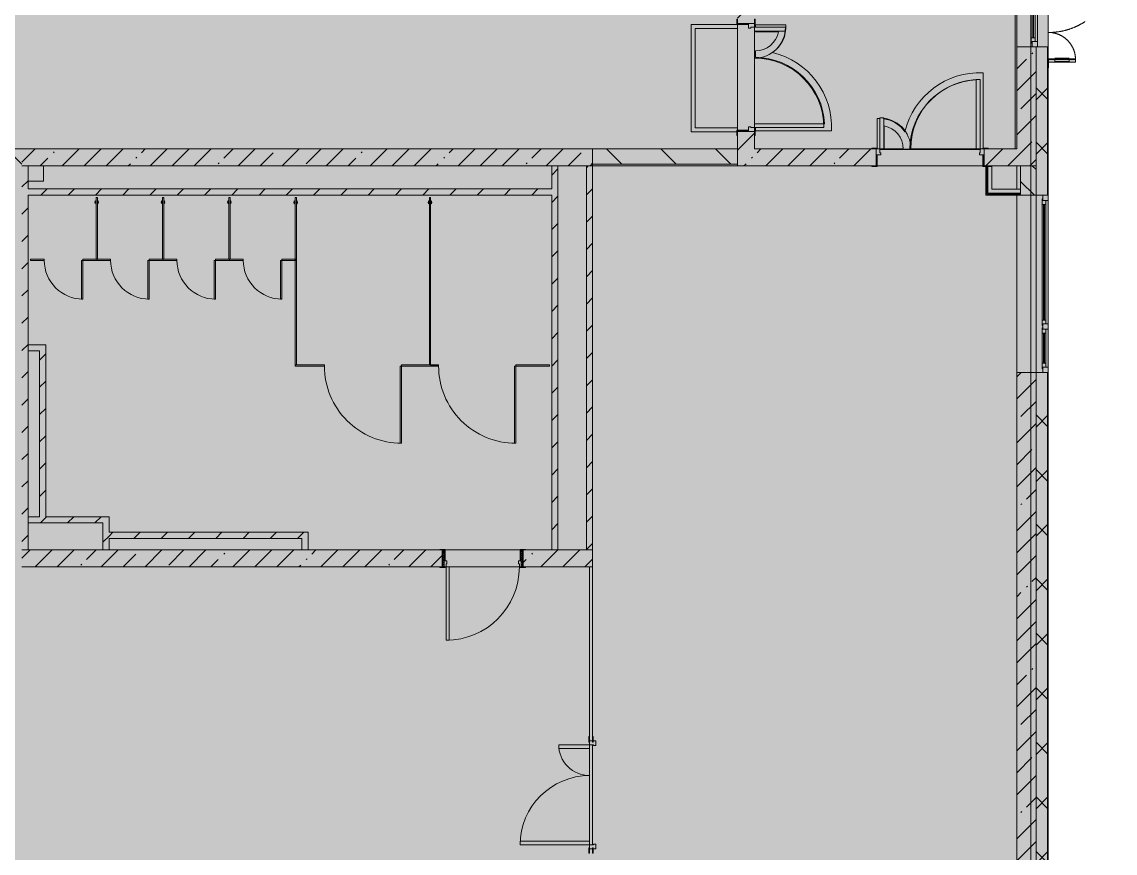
# Model space of a CAD drawing. Header units: millimetres. Extents: x 81731 to 272849, y -8553 to 29000.
# Drawn here: x 257769 to 271944, y 1470 to 12246 of the extents above; entities that cross this region are included whole.
import ezdxf

# ---------------------------------------------------------------- set-up
doc = ezdxf.new("R2010")
doc.units = ezdxf.units.MM
doc.linetypes.add('200_ШТРИХ__ш1_п0_6_', pattern=[800, 500, -300])
doc.linetypes.add('Осевая', pattern=[3175, 635, -476.25, 1587.5, -476.25])
doc.layers.add('A-DETL-GENF-1', color=7, linetype='Continuous', lineweight=9, true_color=0xc0c0c0, transparency=0.4)
for name, color, linetype, lineweight in [('A-DETL-MBND-1', 7, '200_ШТРИХ__ш1_п0_6_', 9), ('A-WALL-6', 7, 'Continuous', 5), ('I-WALL-24', 7, 'Continuous', 5), ('Оси', 7, 'Continuous', 9), ('Оси-2', 7, 'Осевая', 9)]:
    doc.layers.add(name, color=color, linetype=linetype, lineweight=lineweight)
for name, color, linetype, lineweight, true_color in [('A-DOOR-3', 7, 'Continuous', 5, 0xb7b7b7), ('A-DOOR-4', 7, 'Continuous', 5, 0xe2e2e2), ('A-DOOR-5', 7, 'Continuous', 5, 0xaaaaaa), ('A-DOOR-7', 7, 'Continuous', 5, 0x737373), ('A-DOOR-FRAM-2', 7, 'Continuous', 5, 0xe2e2e2), ('A-DOOR-FRAM-3', 7, 'Continuous', 5, 0xb7b7b7), ('A-DOOR-FRAM-4', 7, 'Continuous', 5, 0xaaaaaa), ('A-FLOR-2', 7, 'Continuous', 5, 0xb7b7b7), ('A-GENM-2', 7, 'Continuous', 5, 0x737373), ('A-GENM-3', 7, 'Continuous', 5, 0xe2ddcd), ('A-GLAZ-2', 7, 'Continuous', 5, 0x737373), ('A-WALL-7', 7, 'Continuous', 5, 0x737373), ('A-WALL-8', 7, 'Continuous', 9, 0x737373), ('I-WALL-23', 7, 'Continuous', 9, 0xe7e7e7), ('I-WALL-25', 7, 'Continuous', 5, 0x737373)]:
    doc.layers.add(name, color=color, linetype=linetype, lineweight=lineweight, true_color=true_color)
pattern_1 = [(45, (145838.57, 0), (-176.7767, 176.7767), [])]
pattern_2 = [(45, (145838.57, 0), (-285.1231, 285.1231), []), (45, (146123.7, 0), (-285.1231, 285.1231), [504.031, -100.806, 16.764, -84.042])]
pattern_3 = [(45, (145838.6, 0), (-530.33, 530.33), []), (135, (145838.6, 0), (-530.33, -530.33), [])]

# ---------------------------------------------------------------- blocks, each defined once
blk = doc.blocks.new('110_Дверь_СКБ_2Ст - Д-5_п_ Из игровой в коридор-32679362-2_4_3_птичка')
at = {"layer": 'A-DOOR-4'}
for points in [[(612.5, 110), (662.5, 110), (662.5, 1010), (612.5, 1010), (612.5, 152.6)], [(-587.5, 110), (-587.5, 510), (-637.5, 510), (-637.5, 110)], [(712.5, -110), (712.5, 30), (697.5, 30), (697.5, -110)]]:
    blk.add_hatch(color=256, dxfattribs=at).paths.add_polyline_path(points)
h = blk.add_hatch(color=256, dxfattribs=at)
h.paths.add_polyline_path([(652.5, 30), (712.5, 30), (712.5, 110), (662.5, 110), (662.5, 60), (652.5, 60)])
h.paths.add_polyline_path([(-687.5, 30), (-627.5, 30), (-627.5, 60), (-637.5, 60), (-637.5, 110), (-687.5, 110)])
at = {"layer": 'A-DOOR-FRAM-2'}
for points in [[(-672.5, 110), (-672.5, 118), (-742.5, 118), (-742.5, 110)], [(-672.5, -110), (-672.5, 30), (-687.5, 30), (-687.5, -110)], [(767.5, 110), (767.5, 118), (697.5, 118), (697.5, 110)], [(-672.5, -118), (-672.5, -110), (-742.5, -110), (-742.5, -118)], [(767.5, -118), (767.5, -110), (697.5, -110), (697.5, -118)]]:
    blk.add_hatch(color=256, dxfattribs=at).paths.add_polyline_path(points)
at = {"layer": 'A-DOOR-3'}
for p, q in [((662.5, 1010), (612.5, 1010)), ((612.5, 1010), (612.5, 110)), ((662.5, 110), (662.5, 1010)), ((-637.5, 510), (-637.5, 110)), ((-587.5, 510), (-637.5, 510)), ((-587.5, 110), (-587.5, 510)), ((-637.5, 110), (-587.5, 110)), ((612.5, 110), (662.5, 110))]:
    blk.add_line(p, q, dxfattribs=at)
for centre, radius, start, end in [((662.5, 110), 900, 90, 180), ((-637.5, 110), 400, 360, 90)]:
    blk.add_arc(centre, radius, start, end, dxfattribs=at)
at = {"layer": 'A-DOOR-FRAM-3'}
for p, q in [((-672.5, 118), (-742.5, 118)), ((-742.5, 118), (-742.5, 110)), ((-742.5, 110), (-672.5, 110)), ((-637.5, 110), (-687.5, 110)), ((-687.5, 110), (-687.5, 30)), ((-687.5, 30), (-627.5, 30)), ((-672.5, 30), (-687.5, 30)), ((-687.5, 30), (-687.5, -110)), ((-672.5, 110), (-672.5, 118)), ((-672.5, -110), (-672.5, 30)), ((-637.5, 60), (-637.5, 110)), ((-627.5, 60), (-637.5, 60)), ((-627.5, 30), (-627.5, 60)), ((662.5, 60), (652.5, 60)), ((652.5, 60), (652.5, 30)), ((652.5, 30), (712.5, 30)), ((662.5, 110), (662.5, 60)), ((712.5, 110), (662.5, 110)), ((767.5, 118), (697.5, 118)), ((697.5, 118), (697.5, 110)), ((697.5, 110), (767.5, 110)), ((712.5, 30), (697.5, 30)), ((697.5, 30), (697.5, -110)), ((712.5, 30), (712.5, 110)), ((712.5, -110), (712.5, 30)), ((767.5, 110), (767.5, 118)), ((-672.5, -110), (-742.5, -110)), ((-742.5, -110), (-742.5, -118)), ((-742.5, -118), (-672.5, -118)), ((-687.5, -110), (-672.5, -110)), ((-672.5, -118), (-672.5, -110)), ((697.5, -110), (712.5, -110)), ((767.5, -110), (697.5, -110)), ((697.5, -110), (697.5, -118)), ((697.5, -118), (767.5, -118)), ((767.5, -118), (767.5, -110))]:
    blk.add_line(p, q, dxfattribs=at)
blk = doc.blocks.new('110_Дверь_СКБ_2Ст - Д-1_л_Лестничная клетка EIS60 2-32142534-2_4_3_птичка')
at = {"layer": 'A-DOOR-4'}
for points in [[(662, 110), (662, 1010), (612, 1010), (612, 110)], [(-588, 510), (-638, 510), (-638, 110), (-588, 110), (-588, 433)], [(712, 30), (697, 30), (697, -110), (712, -110), (712, -31)]]:
    blk.add_hatch(color=256, dxfattribs=at).paths.add_polyline_path(points)
h = blk.add_hatch(color=256, dxfattribs=at)
h.paths.add_polyline_path([(712, 110), (662, 110), (662, 60), (652, 60), (652, 30), (712, 30)])
h.paths.add_polyline_path([(-628, 30), (-628, 60), (-638, 60), (-638, 110), (-688, 110), (-688, 30)])
at = {"layer": 'A-DOOR-FRAM-2'}
for points in [[(-673, 110), (-673, 118), (-743, 118), (-743, 110)], [(-673, 30), (-688, 30), (-688, -110), (-673, -110), (-673, -31)], [(767, 110), (767, 118), (697, 118), (697, 110)], [(-673, -110), (-743, -110), (-743, -118), (-673, -118)], [(767, -118), (767, -110), (697, -110), (697, -118)]]:
    blk.add_hatch(color=256, dxfattribs=at).paths.add_polyline_path(points)
at = {"layer": 'A-DOOR-3'}
for p, q in [((662, 1010), (612, 1010)), ((612, 1010), (612, 110)), ((662, 110), (662, 1010)), ((-638, 510), (-638, 110)), ((-588, 510), (-638, 510)), ((-588, 110), (-588, 510)), ((-638, 110), (-588, 110)), ((612, 110), (662, 110))]:
    blk.add_line(p, q, dxfattribs=at)
for centre, radius, start, end in [((662, 110), 900, 90, 180), ((-638, 110), 400, 360, 90)]:
    blk.add_arc(centre, radius, start, end, dxfattribs=at)
at = {"layer": 'A-DOOR-FRAM-3'}
for p, q in [((-673, 118), (-743, 118)), ((-743, 118), (-743, 110)), ((-743, 110), (-673, 110)), ((-638, 110), (-688, 110)), ((-688, 110), (-688, 30)), ((-688, 30), (-628, 30)), ((-673, 30), (-688, 30)), ((-688, 30), (-688, -110)), ((-673, 110), (-673, 118)), ((-673, -110), (-673, 30)), ((-638, 60), (-638, 110)), ((-628, 60), (-638, 60)), ((-628, 30), (-628, 60)), ((662, 60), (652, 60)), ((652, 60), (652, 30)), ((652, 30), (712, 30)), ((662, 110), (662, 60)), ((712, 110), (662, 110)), ((767, 118), (697, 118)), ((697, 118), (697, 110)), ((697, 110), (767, 110)), ((712, 30), (697, 30)), ((697, 30), (697, -110)), ((712, 30), (712, 110)), ((712, -110), (712, 30)), ((767, 110), (767, 118)), ((-673, -110), (-743, -110)), ((-743, -110), (-743, -118)), ((-743, -118), (-673, -118)), ((-688, -110), (-673, -110)), ((-673, -118), (-673, -110)), ((697, -110), (712, -110)), ((767, -110), (697, -110)), ((697, -110), (697, -118)), ((697, -118), (767, -118)), ((767, -118), (767, -110))]:
    blk.add_line(p, q, dxfattribs=at)
blk = doc.blocks.new('110_Дверь_СКБ_1Ст_Внутренняя1 - Д-7а_л__950x2100h_Туалет-V140-2_4_3_птичка')
at = {"layer": 'A-DOOR-4'}
h = blk.add_hatch(color=256, dxfattribs=at)
h.paths.add_polyline_path([(487.5, 110), (487.5, 70), (477.5, 70), (477.5, 30), (512.5, 30), (512.5, 110)])
h.paths.add_polyline_path([(-462.5, 110), (-487.5, 110), (-487.5, 30), (-452.5, 30), (-452.5, 70), (-462.5, 70)])
at = {"layer": 'A-DOOR-5'}
h = blk.add_hatch(dxfattribs=at)
h.set_pattern_fill('FP_11', color=256, style=0, pattern_type=2)
h.set_pattern_definition([(135, (1776.41, 174.685), (-14.14214, -14.14214), []), (225, (1776.41, 174.685), (14.14214, -14.14214), [])])
h.paths.add_polyline_path([(537.5, 110), (512.5, 110), (512.5, -110), (537.5, -110)])
at = {"layer": 'A-DOOR-FRAM-2'}
for points in [[(447.5, 1060), (447.5, 110), (487.5, 110), (487.5, 1060)], [(-542.5, 118), (-542.5, 110), (-472.5, 110), (-472.5, 118)], [(-472.5, 30), (-487.5, 30), (-487.5, -110), (-472.5, -110)], [(567.5, 118), (497.5, 118), (497.5, 110), (567.5, 110)], [(512.5, 30), (497.5, 30), (497.5, -110), (512.5, -110)], [(-542.5, -110), (-542.5, -118), (-472.5, -118), (-472.5, -110)], [(567.5, -110), (497.5, -110), (497.5, -118), (567.5, -118)]]:
    blk.add_hatch(color=256, dxfattribs=at).paths.add_polyline_path(points)
at = {"layer": 'A-DOOR-FRAM-4'}
h = blk.add_hatch(dxfattribs=at)
h.set_pattern_fill('FP_12', color=256, style=0, pattern_type=2)
h.set_pattern_definition([(45, (-346.384, 174.685), (-14.1421, 14.1421), []), (135, (-346.384, 174.685), (-14.1421, -14.1421), [])])
h.paths.add_polyline_path([(-487.5, 110), (-512.5, 110), (-512.5, -110), (-487.5, -110)])
at = {"layer": 'A-DOOR-3'}
for p, q in [((487.5, 1060), (447.5, 1060)), ((447.5, 1060), (447.5, 110)), ((487.5, 110), (487.5, 1060)), ((447.5, 110), (487.5, 110))]:
    blk.add_line(p, q, dxfattribs=at)
blk.add_arc((487.5, 110), 950, 90, 180, dxfattribs=at)
at = {"layer": 'A-DOOR-FRAM-3'}
for p, q in [((-472.5, 118), (-542.5, 118)), ((-542.5, 118), (-542.5, 110)), ((-542.5, 110), (-472.5, 110)), ((-487.5, 110), (-512.5, 110)), ((-512.5, 110), (-512.5, -110)), ((-462.5, 110), (-487.5, 110)), ((-487.5, 110), (-487.5, 30)), ((-487.5, -110), (-487.5, 110)), ((-472.5, 110), (-487.5, 110)), ((-487.5, 110), (-487.5, 109)), ((-487.5, 109), (-472.5, 109)), ((-487.5, 30), (-452.5, 30)), ((-472.5, 30), (-487.5, 30)), ((-487.5, 30), (-487.5, -110)), ((-472.5, 110), (-472.5, 118)), ((-472.5, 109), (-472.5, 110)), ((-472.5, -110), (-472.5, 30)), ((-462.5, 70), (-462.5, 110)), ((-452.5, 70), (-462.5, 70)), ((-452.5, 30), (-452.5, 70)), ((487.5, 70), (477.5, 70)), ((477.5, 70), (477.5, 30)), ((477.5, 30), (512.5, 30)), ((487.5, 110), (487.5, 70)), ((512.5, 110), (487.5, 110)), ((567.5, 118), (497.5, 118)), ((497.5, 118), (497.5, 110)), ((512.5, 110), (497.5, 110)), ((497.5, 110), (497.5, 109)), ((497.5, 110), (567.5, 110)), ((497.5, 109), (512.5, 109)), ((512.5, 30), (497.5, 30)), ((497.5, 30), (497.5, -110)), ((512.5, 30), (512.5, 110)), ((537.5, 110), (512.5, 110)), ((512.5, 110), (512.5, -110)), ((512.5, 109), (512.5, 110)), ((512.5, -110), (512.5, 30)), ((537.5, -110), (537.5, 110)), ((567.5, 110), (567.5, 118)), ((-472.5, -110), (-542.5, -110)), ((-542.5, -110), (-542.5, -118)), ((-542.5, -118), (-472.5, -118)), ((-512.5, -110), (-487.5, -110)), ((-487.5, -110), (-472.5, -110)), ((-472.5, -118), (-472.5, -110)), ((497.5, -110), (512.5, -110)), ((567.5, -110), (497.5, -110)), ((497.5, -110), (497.5, -118)), ((497.5, -118), (567.5, -118)), ((512.5, -110), (537.5, -110)), ((567.5, -118), (567.5, -110))]:
    blk.add_line(p, q, dxfattribs=at)
blk = doc.blocks.new('120_Окно_СКБ_1Ст - 120_Окно_СКБ_1Ст 1200х2500_h_ с форточкой2-24160662-2_4_3_птичка')
at = {"layer": 'A-GLAZ-2'}
for p, q in [((-600, -127), (-600, -57)), ((-600, -57), (-530, -57)), ((600, -57), (-600, -57)), ((-530, -127), (-600, -127)), ((-600, -127), (-550, -127)), ((-530, -127), (-550, -127)), ((-550, -127), (-550, -137)), ((-550, -137), (550, -137)), ((550, -137), (-550, -137)), ((-530, -57), (-530, -127)), ((530, -87), (-530, -87)), ((-530, -87), (-530, -127)), ((-480, -137), (-480, -87)), ((-480, -107), (480, -107)), ((480, -117), (-480, -117)), ((480, -137), (480, -87)), ((530, -127), (530, -57)), ((530, -57), (600, -57)), ((530, -127), (530, -87)), ((600, -127), (530, -127)), ((550, -127), (530, -127)), ((550, -127), (600, -127)), ((550, -137), (550, -127)), ((600, -57), (600, -127))]:
    blk.add_line(p, q, dxfattribs=at)
blk = doc.blocks.new('120_Окно_СКБ_2Ст_Фрамуга сверху - 120_Окно_СКБ_2Ст_2300х2500_h_ ДОО-22877051-2_4_3_птичка')
at = {"layer": 'A-GLAZ-2'}
for p, q in [((-1150, 13), (-1150, 83)), ((-1150, 83), (-1080, 83)), ((1150, 83), (-1150, 83)), ((-1080, 13), (-1150, 13)), ((-1150, 13), (-1100, 13)), ((-1080, 13), (-1100, 13)), ((-1100, 13), (-1100, 3)), ((-1100, 3), (540, 3)), ((540, 3), (-1100, 3)), ((-1080, 83), (-1080, 13)), ((-1080, 83), (1080, 83)), ((520, 53), (-1080, 53)), ((-1080, 53), (-1080, 13)), ((-1030, 3), (-1030, 53)), ((-1030, 33), (470, 33)), ((470, 23), (-1030, 23)), ((470, 3), (470, 53)), ((520, 13), (520, 83)), ((520, 83), (590, 83)), ((520, 13), (520, 53)), ((590, 13), (520, 13)), ((540, 13), (520, 13)), ((540, 13), (570, 13)), ((540, 13), (570, 13)), ((540, 3), (540, 13)), ((590, 13), (570, 13)), ((570, 13), (570, 3)), ((570, 3), (1100, 3)), ((1100, 3), (570, 3)), ((590, 83), (590, 13)), ((1080, 53), (590, 53)), ((590, 53), (590, 13)), ((640, 3), (640, 53)), ((640, 33), (1030, 33)), ((1030, 23), (640, 23)), ((1030, 3), (1030, 53)), ((1080, 13), (1080, 83)), ((1080, 83), (1150, 83)), ((1080, 13), (1080, 53)), ((1150, 13), (1080, 13)), ((1100, 13), (1080, 13)), ((1100, 13), (1150, 13)), ((1100, 3), (1100, 13)), ((1150, 83), (1150, 13))]:
    blk.add_line(p, q, dxfattribs=at)
blk = doc.blocks.new('Дверь_Витражная_СКБ_2Ст - ВН-6-31912847-2_4_3_птичка')
at = {"layer": 'A-DETL-MBND-1'}
for points in [[(-643, -370), (-598, -370), (-598, -20), (-643, -20)], [(562, -884), (607, -884), (607, -20), (562, -20)]]:
    blk.add_hatch(color=256, dxfattribs=at).paths.add_polyline_path(points)
for p, q in [((-607, -20), (-715, -20)), ((-715, -20), (-607, -20)), ((-598, -20), (-643, -20)), ((-643, -370), (-643, -20)), ((-598, -20), (-643, -20)), ((-643, -20), (-643, -370)), ((-643, -100), (-598, -100)), ((-633, -290), (-633, -100)), ((-607, -370), (-607, -20)), ((-598, -370), (-598, -20)), ((-598, -370), (-598, -20)), ((-589, -290), (-589, -100)), ((553, -804), (553, -100)), ((562, -20), (607, -20)), ((562, -884), (562, -20)), ((562, -20), (562, -884)), ((607, -20), (562, -20)), ((607, -100), (562, -100)), ((597, -804), (597, -100)), ((607, -884), (607, -20)), ((607, -884), (607, -20)), ((607, -20), (715, -20)), ((607, -20), (715, -20)), ((607, -884), (607, -20)), ((-643, -290), (-598, -290)), ((-643, -370), (-598, -370)), ((-643, -370), (-598, -370)), ((607, -804), (562, -804)), ((607, -884), (562, -884)), ((562, -884), (607, -884))]:
    blk.add_line(p, q, dxfattribs=at)
for centre, radius, start, end in [((-607, -20), 350, 270, 0), ((607, -20), 864, 180, 270)]:
    blk.add_arc(centre, radius, start, end, dxfattribs=at)
blk = doc.blocks.new('131_Сантехническая перегородка_Дверь 5 - СД-1-V223-2_4_3_птичка')
at = {"layer": 'A-GENM-3'}
for points in [[(70, 8), (70, -8), (250, -8), (250, 8)], [(750, 8), (750, -8), (930, -8), (930, 8)]]:
    blk.add_hatch(color=256, dxfattribs=at).paths.add_polyline_path(points)
at = {"layer": 'A-DOOR-7'}
for p, q in [((266, 508), (250, 508)), ((250, 8), (250, 508)), ((266, 8), (266, 508)), ((266, 8), (250, 8))]:
    blk.add_line(p, q, dxfattribs=at)
blk.add_arc((250, 8), 500, 360, 90, dxfattribs=at)
at = {"layer": 'A-GENM-2'}
for p, q in [((250, 8), (70, 8)), ((70, 8), (70, -8)), ((250, -8), (250, 8)), ((930, 8), (750, 8)), ((750, 8), (750, -8)), ((930, -8), (930, 8)), ((70, -8), (250, -8)), ((750, -8), (930, -8))]:
    blk.add_line(p, q, dxfattribs=at)
blk = doc.blocks.new('131_Сантехническая перегородка 6 - СП-1-V221-2_4_3_птичка')
at = {"layer": 'A-GENM-3'}
blk.add_hatch(color=256, dxfattribs=at).paths.add_polyline_path([(800, 8), (0, 8), (0, -8), (800, -8)])
at = {"layer": 'A-GENM-2'}
for p, q in [((800, 8), (0, 8)), ((0, 8), (0, -8)), ((800, -8), (800, 8)), ((0, -8), (800, -8))]:
    blk.add_line(p, q, dxfattribs=at)
at = {"layer": 'A-GENM-2', "flags": 128}
for points in [[(71, 8), (71, 9), (71, 9), (70, 9), (70, 10), (70, 10), (69, 11), (69, 11), (68, 12), (68, 12), (67, 12), (67, 13), (66, 13), (66, 13), (65, 14), (65, 14), (64, 14), (64, 14), (63, 14), (62, 15), (62, 15), (61, 15), (61, 15), (60, 15), (59, 15), (59, 15), (58, 15), (58, 15), (57, 15), (56, 15), (56, 15), (55, 15), (55, 15), (54, 14), (54, 14), (53, 14), (52, 14), (52, 13), (51, 13), (51, 13), (50, 13), (50, 12), (49, 12), (49, 11), (48, 11), (48, 11), (48, 10), (47, 10), (47, 9), (46, 9), (46, 8), (46, 8)], [(46, -8), (46, -9), (47, -9), (47, -9), (47, -10), (48, -10), (48, -11), (49, -11), (49, -12), (50, -12), (50, -12), (51, -13), (51, -13), (52, -13), (52, -14), (53, -14), (53, -14), (54, -14), (54, -14), (55, -15), (56, -15), (56, -15), (57, -15), (57, -15), (58, -15), (59, -15), (59, -15), (60, -15), (60, -15), (61, -15), (62, -15), (62, -15), (63, -15), (63, -14), (64, -14), (64, -14), (65, -14), (66, -13), (66, -13), (67, -13), (67, -13), (68, -12), (68, -12), (69, -11), (69, -11), (69, -11), (70, -10), (70, -10), (71, -9), (71, -9), (71, -8), (71, -8)]]:
    blk.add_lwpolyline(points, dxfattribs=at)
at = {"layer": 'A-GENM-2'}
for radius, start, end in [(24.6, 19.9113, 160.0887), (17.6, 45, 135), (17.6, 45, 135), (15.1, 45, 135), (24.6, 199.9113, 340.0887), (17.6, 225, 315), (17.6, 225, 315), (15.1, 225, 315)]:
    blk.add_arc((59, 0), radius, start, end, dxfattribs=at)
blk = doc.blocks.new('131_Сантехническая перегородка 7 - СП-1-V220-2_4_3_птичка')
at = {"layer": 'A-GENM-3'}
blk.add_hatch(color=256, dxfattribs=at).paths.add_polyline_path([(2166, 8), (-4, 8), (-4, -8), (2166, -8)])
at = {"layer": 'A-GENM-2'}
for p, q in [((2166, 8), (-4, 8)), ((-4, 8), (-4, -8)), ((2166, -8), (2166, 8)), ((-4, -8), (2166, -8))]:
    blk.add_line(p, q, dxfattribs=at)
at = {"layer": 'A-GENM-2', "flags": 128}
for points in [[(71, 8), (71, 9), (71, 9), (70, 9), (70, 10), (70, 10), (69, 11), (69, 11), (68, 12), (68, 12), (67, 12), (67, 13), (66, 13), (66, 13), (65, 14), (65, 14), (64, 14), (64, 14), (63, 14), (62, 15), (62, 15), (61, 15), (61, 15), (60, 15), (59, 15), (59, 15), (58, 15), (58, 15), (57, 15), (56, 15), (56, 15), (55, 15), (55, 15), (54, 14), (54, 14), (53, 14), (52, 14), (52, 13), (51, 13), (51, 13), (50, 13), (50, 12), (49, 12), (49, 11), (48, 11), (48, 11), (48, 10), (47, 10), (47, 9), (46, 9), (46, 8), (46, 8)], [(46, -8), (46, -9), (47, -9), (47, -9), (47, -10), (48, -10), (48, -11), (49, -11), (49, -12), (50, -12), (50, -12), (51, -13), (51, -13), (52, -13), (52, -14), (53, -14), (53, -14), (54, -14), (54, -14), (55, -15), (56, -15), (56, -15), (57, -15), (57, -15), (58, -15), (59, -15), (59, -15), (60, -15), (60, -15), (61, -15), (62, -15), (62, -15), (63, -15), (63, -14), (64, -14), (64, -14), (65, -14), (66, -13), (66, -13), (67, -13), (67, -13), (68, -12), (68, -12), (69, -11), (69, -11), (69, -11), (70, -10), (70, -10), (71, -9), (71, -9), (71, -8), (71, -8)]]:
    blk.add_lwpolyline(points, dxfattribs=at)
at = {"layer": 'A-GENM-2'}
for radius, start, end in [(24.6, 19.9113, 160.0887), (17.6, 45, 135), (17.6, 45, 135), (15.1, 45, 135), (24.6, 199.9113, 340.0887), (17.6, 225, 315), (17.6, 225, 315), (15.1, 225, 315)]:
    blk.add_arc((59, 0), radius, start, end, dxfattribs=at)
blk = doc.blocks.new('131_Сантехническая перегородка_Дверь МГН - СД-1-V222-2_4_3_птичка')
at = {"layer": 'A-GENM-3'}
for points in [[(-370, 8), (-370, -8), (10, -8), (10, 8)], [(1010, 8), (1010, -8), (1390, -8), (1390, 8)]]:
    blk.add_hatch(color=256, dxfattribs=at).paths.add_polyline_path(points)
at = {"layer": 'A-DOOR-7'}
for p, q in [((10, 1008), (26, 1008)), ((10, 8), (10, 1008)), ((26, 8), (26, 1008)), ((10, 8), (26, 8))]:
    blk.add_line(p, q, dxfattribs=at)
blk.add_arc((10, 8), 1000, 360, 90, dxfattribs=at)
at = {"layer": 'A-GENM-2'}
for p, q in [((10, 8), (-370, 8)), ((-370, 8), (-370, -8)), ((10, -8), (10, 8)), ((1390, 8), (1010, 8)), ((1010, 8), (1010, -8)), ((1390, -8), (1390, 8)), ((-370, -8), (10, -8)), ((1010, -8), (1390, -8))]:
    blk.add_line(p, q, dxfattribs=at)
blk = doc.blocks.new('131_Сантехническая перегородка_Дверь МГН 2 - СД-1-V224-2_4_3_птичка')
at = {"layer": 'A-GENM-3'}
for points in [[(10, 8), (-430, 8), (-430, -8), (10, -8)], [(1010, 8), (1010, -8), (1110, -8), (1110, 8)]]:
    blk.add_hatch(color=256, dxfattribs=at).paths.add_polyline_path(points)
at = {"layer": 'A-DOOR-7'}
for p, q in [((10, 1008), (26, 1008)), ((10, 8), (10, 1008)), ((26, 8), (26, 1008)), ((10, 8), (26, 8))]:
    blk.add_line(p, q, dxfattribs=at)
blk.add_arc((10, 8), 1000, 360, 90, dxfattribs=at)
at = {"layer": 'A-GENM-2'}
for p, q in [((10, 8), (-430, 8)), ((-430, 8), (-430, -8)), ((10, -8), (10, 8)), ((1110, 8), (1010, 8)), ((1010, 8), (1010, -8)), ((1110, -8), (1110, 8)), ((-430, -8), (10, -8)), ((1010, -8), (1110, -8))]:
    blk.add_line(p, q, dxfattribs=at)
blk = doc.blocks.new('110_Дверь_СКБ_2Ст - Д-5_п__в составе перегородки _не входит в спец__-32680317-2_4_3_птичка')
at = {"layer": 'A-DOOR-4'}
h = blk.add_hatch(color=256, dxfattribs=at)
h.paths.add_polyline_path([(712, -20), (712, 60), (652, 60), (652, 30), (662, 30), (662, -20)])
h.paths.add_polyline_path([(-628, 60), (-688, 60), (-688, -20), (-638, -20), (-638, 30), (-628, 30)])
for points in [[(-588, -420), (-588, -20), (-638, -20), (-638, -420)], [(662, -20), (612, -20), (612, -920), (662, -920)]]:
    blk.add_hatch(color=256, dxfattribs=at).paths.add_polyline_path(points)
at = {"layer": 'A-DOOR-FRAM-2'}
for points in [[(-673, 28), (-743, 28), (-743, 20), (-673, 20)], [(767, 28), (697, 28), (697, 20), (767, 20)], [(-673, -20), (-743, -20), (-743, -28), (-673, -28)], [(767, -20), (697, -20), (697, -28), (767, -28)]]:
    blk.add_hatch(color=256, dxfattribs=at).paths.add_polyline_path(points)
at = {"layer": 'A-DOOR-3'}
for p, q in [((-638, -20), (-588, -20)), ((-638, -420), (-638, -20)), ((-588, -20), (-588, -420)), ((612, -20), (662, -20)), ((612, -920), (612, -20)), ((662, -20), (662, -920)), ((-588, -420), (-638, -420)), ((662, -920), (612, -920))]:
    blk.add_line(p, q, dxfattribs=at)
for centre, radius, start, end in [((-638, -20), 400, 270, 0), ((662, -20), 900, 180, 270)]:
    blk.add_arc(centre, radius, start, end, dxfattribs=at)
at = {"layer": 'A-DOOR-FRAM-3'}
for p, q in [((-743, 28), (-673, 28)), ((-743, 20), (-743, 28)), ((-673, 20), (-743, 20)), ((-688, 60), (-628, 60)), ((-688, -20), (-688, 60)), ((-688, 20), (-673, 20)), ((-688, 19), (-688, 20)), ((-673, 19), (-688, 19)), ((-673, 28), (-673, 20)), ((-673, 20), (-673, 19)), ((-638, 30), (-638, -20)), ((-628, 30), (-638, 30)), ((-628, 60), (-628, 30)), ((652, 60), (712, 60)), ((652, 30), (652, 60)), ((662, 30), (652, 30)), ((662, -20), (662, 30)), ((697, 20), (697, 28)), ((697, 28), (767, 28)), ((697, 19), (697, 20)), ((697, 20), (712, 20)), ((767, 20), (697, 20)), ((712, 19), (697, 19)), ((712, 60), (712, -20)), ((712, 20), (712, 19)), ((767, 28), (767, 20)), ((-743, -20), (-673, -20)), ((-743, -28), (-743, -20)), ((-673, -28), (-743, -28)), ((-638, -20), (-688, -20)), ((-673, -20), (-673, -28)), ((712, -20), (662, -20)), ((697, -28), (697, -20)), ((697, -20), (767, -20)), ((767, -28), (697, -28)), ((767, -20), (767, -28))]:
    blk.add_line(p, q, dxfattribs=at)

msp = doc.modelspace()

# ---------------------------------------------------------------- hatches: boundary and pattern name
at = {"layer": 'A-DETL-GENF-1'}
msp.add_hatch(color=256, dxfattribs=at).paths.add_polyline_path([(268055.5, -258), (271076.6, -258), (271076.6, 21558), (239146.6, 21558), (239146.6, 27348), (230698.6, 27348), (230698.6, 5750), (235040.6, 5750), (235040.6, -258), (267128, -258)])
at = {"layer": 'A-WALL-6'}
h = msp.add_hatch(dxfattribs=at)
h.set_pattern_fill('FP_66', color=256, style=0, pattern_type=2)
h.set_pattern_definition([(45, (145838.57, 0), (-353.5534, 353.5534), []), (135, (145838.57, 0), (-353.5534, -353.5534), [])])
h.paths.add_polyline_path([(271064.9, -250), (271068.6, -250), (271068.6, 7700), (270918.6, 7700), (270918.6, -250), (271028.6, -250)])
h.paths.add_polyline_path([(271068.6, 10000), (271068.6, 11920), (270918.6, 11920), (270918.6, 10000)])
h.paths.add_polyline_path([(271068.6, 13120), (271068.6, 21400), (270918.6, 21400), (270918.6, 13120)])
h = msp.add_hatch(dxfattribs=at)
h.set_pattern_fill('FP_76', color=256, style=0, pattern_type=2)
h.set_pattern_definition([(135, (145838.57, 0), (-176.7767, -176.7767), [])])
h.paths.add_polyline_path([(270838.1, 10000), (270918.6, 10000), (270918.6, 10380), (270718.6, 10380), (270718.6, 10000)])
at = {"layer": 'I-WALL-23'}
for points in [[(270343.6, 10025), (270343.6, 10370), (270293.6, 10370), (270293.6, 10025)], [(270343.6, 10025), (270718.6, 10025), (270718.6, 10075), (270343.6, 10075), (270343.6, 10064.1)]]:
    msp.add_hatch(color=256, dxfattribs=at).paths.add_polyline_path(points)
at = {"layer": 'I-WALL-24'}
h = msp.add_hatch(dxfattribs=at)
h.set_pattern_fill('FP_74', color=256, style=0, pattern_type=2)
h.set_pattern_definition(pattern_2)
h.paths.add_polyline_path([(270838.1, 10600), (270918.6, 10600), (270918.6, 11920), (270668.6, 11920), (270668.6, 10600)])
h.paths.add_polyline_path([(270918.6, 13120), (270918.6, 21400), (270668.6, 21400), (270668.6, 13120), (270838.1, 13120)])
h = msp.add_hatch(dxfattribs=at)
h.set_pattern_fill('FP_74', color=256, style=0, pattern_type=2)
h.set_pattern_definition(pattern_2)
h.paths.add_polyline_path([(267128, 10600), (267268.6, 10600), (267268.6, 10825), (267048.6, 10825), (267048.6, 10600)])
h.paths.add_polyline_path([(267128, 12225), (267268.6, 12225), (267268.6, 13400), (267048.6, 13400), (267048.6, 12225)])
h.paths.add_polyline_path([(267061.8, 13900), (267268.6, 13900), (267268.6, 18600), (267048.6, 18600), (267048.6, 13900)])
h = msp.add_hatch(dxfattribs=at)
h.set_pattern_fill('FP_77', color=256, style=0, pattern_type=2)
h.set_pattern_definition([(135, (145838.57, 0), (-353.5534, -353.5534), [])])
h.paths.add_polyline_path([(267048.6, 10400), (267048.6, 10600), (265168.6, 10600), (265168.6, 10400), (265273, 10400)])
h.paths.add_polyline_path([(255477.5, 10400), (256068.6, 10400), (256068.6, 10600), (254943.6, 10600), (254943.6, 10400), (255070.2, 10400)])
h.paths.add_polyline_path([(253543.6, 10400), (253543.6, 10600), (253188.6, 10600), (253188.6, 10400), (253488.6, 10400)])
h.paths.add_polyline_path([(257389, 10400), (257768.6, 10400), (257768.6, 10600), (257018.6, 10600), (257018.6, 10400), (257048.6, 10400)])
h = msp.add_hatch(dxfattribs=at)
h.set_pattern_fill('FP_74', color=256, style=0, pattern_type=2)
h.set_pattern_definition(pattern_2)
h.paths.add_polyline_path([(265088.6, 10380), (265168.6, 10380), (265168.6, 10600), (257768.6, 10600), (257768.6, 10380), (261562.9, 10380)])
h = msp.add_hatch(dxfattribs=at)
h.set_pattern_fill('FP_74', color=256, style=0, pattern_type=2)
h.set_pattern_definition(pattern_2)
h.paths.add_polyline_path([(267048.6, 10380), (268843.6, 10380), (268843.6, 10600), (267048.6, 10600), (267048.6, 10400)])
h.paths.add_polyline_path([(270918.6, 10380), (270918.6, 10600), (270243.6, 10600), (270243.6, 10380), (270838.1, 10380)])
h = msp.add_hatch(dxfattribs=at)
h.set_pattern_fill('FP_78', color=256, style=0, pattern_type=2)
h.set_pattern_definition(pattern_1)
h.paths.add_polyline_path([(257848.6, 5400), (257848.6, 10380), (257768.6, 10380), (257768.6, 5400)])
h = msp.add_hatch(dxfattribs=at)
h.set_pattern_fill('FP_78', color=256, style=0, pattern_type=2)
h.set_pattern_definition(pattern_1)
h.paths.add_polyline_path([(264638.6, 5400), (264718.6, 5400), (264718.6, 10380), (264638.6, 10380), (264638.6, 5436.5)])
h = msp.add_hatch(dxfattribs=at)
h.set_pattern_fill('FP_78', color=256, style=0, pattern_type=2)
h.set_pattern_definition(pattern_1)
h.paths.add_polyline_path([(265168.6, 5400), (265168.6, 10380), (265088.6, 10380), (265088.6, 5400)])
h = msp.add_hatch(dxfattribs=at)
h.set_pattern_fill('FP_160', color=256, style=0, pattern_type=2)
h.set_pattern_definition(pattern_3)
h.paths.add_polyline_path([(270281.1, 10000), (270281.1, 10370), (270268.6, 10370), (270268.6, 10000)])
h = msp.add_hatch(dxfattribs=at)
h.set_pattern_fill('FP_160', color=256, style=0, pattern_type=2)
h.set_pattern_definition(pattern_3)
h.paths.add_polyline_path([(270293.6, 10012.5), (270293.6, 10370), (270281.1, 10370), (270281.1, 10012.5)])
h = msp.add_hatch(dxfattribs=at)
h.set_pattern_fill('FP_78', color=256, style=0, pattern_type=2)
h.set_pattern_definition(pattern_1)
h.paths.add_polyline_path([(257848.6, 10000), (264638.6, 10000), (264638.6, 10080), (257848.6, 10080), (257848.6, 10064.1)])
h = msp.add_hatch(dxfattribs=at)
h.set_pattern_fill('FP_160', color=256, style=0, pattern_type=2)
h.set_pattern_definition(pattern_3)
h.paths.add_polyline_path([(270281.1, 10000), (270718.6, 10000), (270718.6, 10012.5), (270281.1, 10012.5)])
h = msp.add_hatch(dxfattribs=at)
h.set_pattern_fill('FP_160', color=256, style=0, pattern_type=2)
h.set_pattern_definition(pattern_3)
h.paths.add_polyline_path([(270718.6, 10012.5), (270718.6, 10025), (270293.6, 10025), (270293.6, 10012.5), (270343.6, 10012.5)])
h = msp.add_hatch(dxfattribs=at)
h.set_pattern_fill('FP_78', color=256, style=0, pattern_type=2)
h.set_pattern_definition(pattern_1)
h.paths.add_polyline_path([(258078.6, 5830), (258078.6, 7980), (257998.6, 7980), (257998.6, 5830)])
h = msp.add_hatch(dxfattribs=at)
h.set_pattern_fill('FP_74', color=256, style=0, pattern_type=2)
h.set_pattern_definition(pattern_2)
h.paths.add_polyline_path([(270918.6, -100), (270918.6, 7700), (270668.6, 7700), (270668.6, -100), (270845.3, -100)])
h = msp.add_hatch(dxfattribs=at)
h.set_pattern_fill('FP_78', color=256, style=0, pattern_type=2)
h.set_pattern_definition(pattern_1)
h.paths.add_polyline_path([(255588.6, 6620), (256118.6, 6620), (256118.6, 6700), (255588.6, 6700)])
h.paths.add_polyline_path([(257068.6, 6620), (257768.6, 6620), (257768.6, 6700), (257068.6, 6700)])
h = msp.add_hatch(dxfattribs=at)
h.set_pattern_fill('FP_78', color=256, style=0, pattern_type=2)
h.set_pattern_definition(pattern_1)
h.paths.add_polyline_path([(257852.8, 5750), (258818.6, 5750), (258818.6, 5830), (257848.6, 5830), (257848.6, 5750)])
h = msp.add_hatch(dxfattribs=at)
h.set_pattern_fill('FP_78', color=256, style=0, pattern_type=2)
h.set_pattern_definition(pattern_1)
h.paths.add_polyline_path([(258818.6, 5400), (258898.6, 5400), (258898.6, 5830), (258818.6, 5830), (258818.6, 5750)])
h = msp.add_hatch(dxfattribs=at)
h.set_pattern_fill('FP_78', color=256, style=0, pattern_type=2)
h.set_pattern_definition(pattern_1)
h.paths.add_polyline_path([(261398.6, 5550), (261398.6, 5630), (258898.6, 5630), (258898.6, 5550)])
h = msp.add_hatch(dxfattribs=at)
h.set_pattern_fill('FP_78', color=256, style=0, pattern_type=2)
h.set_pattern_definition(pattern_1)
h.paths.add_polyline_path([(261478.6, 5400), (261478.6, 5630), (261398.6, 5630), (261398.6, 5400)])
h = msp.add_hatch(dxfattribs=at)
h.set_pattern_fill('FP_74', color=256, style=0, pattern_type=2)
h.set_pattern_definition(pattern_2)
h.paths.add_polyline_path([(265168.6, 5180), (265168.6, 5400), (264268.6, 5400), (264268.6, 5180), (265128.6, 5180)])
h.paths.add_polyline_path([(257768.6, 5180), (263218.6, 5180), (263218.6, 5400), (257768.6, 5400)])

# ---------------------------------------------------------------- linework, layer by layer
at = {"layer": 'A-FLOR-2'}
for p, q in [((270647.6, 10600), (270647.6, 13450)), ((266448.6, 12211.1), (266448.6, 10821.8)), ((267040.6, 12211.1), (266448.6, 12211.1)), ((267048.6, 12161.1), (267048.6, 12210)), ((267672.4, 12208.3), (267278.9, 12208.3)), ((267278.9, 12208.3), (267278.9, 12175)), ((266498.6, 10871.8), (266498.6, 12161.1)), ((266498.6, 12161.1), (267048.6, 12161.1)), ((267278.9, 12125), (267278.9, 12118.3)), ((267278.9, 12118.3), (267578.6, 12118.3)), ((267278.9, 11869.8), (267278.9, 11786.7)), ((270142.4, 11495.1), (270142.4, 10597.4)), ((270232.4, 10608), (270232.4, 11585.5)), ((268176.6, 10924.2), (268168.6, 10924.2)), ((268858.3, 10990.9), (268858.3, 10608)), ((266448.6, 10821.8), (267040.6, 10821.8)), ((267048.6, 10871.8), (266498.6, 10871.8)), ((267048.6, 10840), (267048.6, 10871.8)), ((267278.9, 10875), (267278.9, 10834.2)), ((267278.9, 10834.2), (268267, 10834.2)), ((268948.3, 10597.4), (268948.3, 10897.1)), ((268893.6, 10597.4), (268948.3, 10597.4)), ((268893.6, 10590), (270193.6, 10590)), ((269196.9, 10597.4), (269280, 10597.4)), ((270142.4, 10597.4), (270193.6, 10597.4)), ((258048.6, 10380), (258048.6, 10180)), ((267048.6, 10380), (265168.6, 10380)), ((258048.6, 10180), (257848.6, 10180))]:
    msp.add_line(p, q, dxfattribs=at)
for centre, radius, start, end in [((267278.9, 12174.8), 395, 304.42231, 4.87345), ((267278.9, 12174.8), 305, 270, 349.33549), ((267267.9, 10876.8), 910, 2.99005, 89.3074), ((267267.9, 10876.8), 1000, 357.56236, 76.45029), ((270189.9, 10586.4), 1000, 87.56236, 166.45029), ((270189.9, 10586.4), 910, 92.99005, 179.3074), ((268891.9, 10597.4), 395, 89.75521, 94.87345), ((268891.9, 10597.4), 395, 34.42231, 82.4559), ((268891.9, 10597.4), 305, 360, 79.33549)]:
    msp.add_arc(centre, radius, start, end, dxfattribs=at)
at = {"layer": 'A-WALL-7'}
for p, q in [((271076.6, -258), (271076.6, 21558)), ((271076.6, 11920), (270918.6, 11920)), ((270918.6, 10600), (270918.6, 10380)), ((270718.6, 10380), (270718.6, 10075)), ((270718.6, 10000), (271076.6, 10000)), ((271076.6, 7700), (270918.6, 7700))]:
    msp.add_line(p, q, dxfattribs=at)
at = {"layer": 'A-WALL-8'}
for p, q in [((270918.6, 11920), (270918.6, 10600)), ((271068.6, 10000), (271068.6, 11920)), ((271071.6, 10000), (271071.6, 11920)), ((265168.6, 10600), (265168.6, 10400)), ((267048.6, 10400), (267048.6, 10600)), ((257848.6, 10380), (257768.6, 10380)), ((265168.6, 10380), (265088.6, 10380)), ((270281.1, 10012.5), (270281.1, 10370)), ((270293.6, 10025), (270293.6, 10370)), ((270918.6, 10380), (270718.6, 10380)), ((270918.6, 10380), (270918.6, 10000)), ((270718.6, 10012.5), (270281.1, 10012.5)), ((270718.6, 10025), (270293.6, 10025)), ((271068.6, -250), (271068.6, 7700)), ((271071.6, -253), (271071.6, 7700)), ((257768.6, 5400), (257848.6, 5400)), ((264638.6, 5400), (264718.6, 5400)), ((265168.6, 5400), (265088.6, 5400)), ((265168.6, 5180), (265128.6, 5180))]:
    msp.add_line(p, q, dxfattribs=at)
at = {"layer": 'I-WALL-25'}
for p, q in [((270668.6, 18412.5), (270668.6, 10600)), ((267048.6, 10871.8), (267048.6, 12161.1)), ((267268.6, 12125), (267268.6, 10925)), ((270918.6, 11920), (270668.6, 11920)), ((267048.6, 10770), (267048.6, 10600)), ((267268.6, 10600), (267268.6, 10770)), ((267048.6, 10600), (257048.6, 10600)), ((268788.6, 10600), (267268.6, 10600)), ((268948.3, 10600), (269196.6, 10600)), ((269280.1, 10600), (270142.4, 10600)), ((270668.6, 10600), (270298.6, 10600)), ((257848.6, 10080), (257848.6, 10380)), ((257848.6, 10380), (265088.6, 10380)), ((264638.6, 10380), (264638.6, 10080)), ((264718.6, 5400), (264718.6, 10380)), ((265088.6, 10380), (265088.6, 5400)), ((265168.6, 10400), (267048.6, 10400)), ((265168.6, 5400), (265168.6, 10400)), ((267048.6, 10400), (267048.6, 10380)), ((267048.6, 10380), (268788.6, 10380)), ((270228.6, 10380), (268858.6, 10380)), ((270268.6, 10370), (270268.6, 10000)), ((270343.6, 10370), (270268.6, 10370)), ((270298.6, 10380), (270718.6, 10380)), ((270343.6, 10075), (270343.6, 10370)), ((270668.6, 10075), (270668.6, 10380)), ((264638.6, 10080), (257848.6, 10080)), ((270718.6, 10075), (270343.6, 10075)), ((270718.6, 10000), (270718.6, 10075)), ((257848.6, 5400), (257848.6, 10000)), ((257848.6, 10000), (264638.6, 10000)), ((264638.6, 10000), (264638.6, 5400)), ((270268.6, 10000), (270718.6, 10000)), ((270668.6, 10000), (270668.6, 150)), ((270918.6, -100), (270918.6, 10000)), ((258078.6, 8060), (257848.6, 8060)), ((257848.6, 7980), (257998.6, 7980)), ((257998.6, 7980), (257998.6, 5830)), ((258078.6, 5830), (258078.6, 8060)), ((270918.6, 7700), (270668.6, 7700)), ((257998.6, 5830), (257848.6, 5830)), ((258898.6, 5830), (258078.6, 5830)), ((258898.6, 5630), (258898.6, 5830)), ((257848.6, 5750), (258818.6, 5750)), ((258818.6, 5750), (258818.6, 5400)), ((261478.6, 5630), (258898.6, 5630)), ((258898.6, 5550), (261398.6, 5550)), ((258898.6, 5400), (258898.6, 5550)), ((261398.6, 5550), (261398.6, 5400)), ((261478.6, 5400), (261478.6, 5630)), ((263188.6, 5400), (257848.6, 5400)), ((263258.6, 5400), (264228.6, 5400)), ((264638.6, 5400), (264298.6, 5400)), ((265088.6, 5400), (264718.6, 5400)), ((265168.6, 2980), (265168.6, 5400)), ((257768.6, 5180), (263188.6, 5180)), ((264218.6, 5180), (263308.6, 5180)), ((264298.6, 5180), (265128.6, 5180)), ((265128.6, 5180), (265128.6, 2980)), ((265168.6, 2875), (265168.6, 1575)), ((265128.6, 1625), (265128.6, 2825))]:
    msp.add_line(p, q, dxfattribs=at)
at = {"layer": 'Оси'}
for p, q in [((270848.6, 10029.8), (270848.6, 21915.1)), ((270848.6, -1906.3), (270848.6, 9979))]:
    msp.add_line(p, q, dxfattribs=at)
at = {"layer": 'Оси-2'}
msp.add_line((270848.6, 9979), (270848.6, 10029.8), dxfattribs=at)

# ---------------------------------------------------------------- block references
at = {"layer": 'A-DETL-MBND-1', "rotation": 89.99999999999957}
msp.add_blockref('Дверь_Витражная_СКБ_2Ст - ВН-6-31912847-2_4_3_птичка', (271059.6, 12365), dxfattribs=at)
at = {"layer": 'A-DOOR-3'}
for name, p, rotation in [('110_Дверь_СКБ_2Ст - Д-1_л_Лестничная клетка EIS60 2-32142534-2_4_3_птичка', (267158.6, 11537.5), 269.9999999999999), ('110_Дверь_СКБ_1Ст_Внутренняя1 - Д-7а_л__950x2100h_Туалет-V140-2_4_3_птичка', (263756.1, 5290), 180), ('110_Дверь_СКБ_2Ст - Д-5_п__в составе перегородки _не входит в спец__-32680317-2_4_3_птичка', (265148.6, 2237.5), 270)]:
    msp.add_blockref(name, p, dxfattribs=dict(at, rotation=rotation))
msp.add_blockref('110_Дверь_СКБ_2Ст - Д-5_п_ Из игровой в коридор-32679362-2_4_3_птичка', (269531.1, 10490), dxfattribs=at)
at = {"layer": 'A-GENM-2'}
for name, p, rotation in [('131_Сантехническая перегородка 6 - СП-1-V221-2_4_3_птичка', (258739.6, 9968), 270.0000000000007), ('131_Сантехническая перегородка 6 - СП-1-V221-2_4_3_птичка', (259599.6, 9968), 270.0000000000007), ('131_Сантехническая перегородка 6 - СП-1-V221-2_4_3_птичка', (260459.6, 9968), 270.0000000000007), ('131_Сантехническая перегородка 7 - СП-1-V220-2_4_3_птичка', (261319.6, 9964.9), 269.9999999999999), ('131_Сантехническая перегородка 7 - СП-1-V220-2_4_3_птичка', (263060.1, 9964.9), 269.9999999999999), ('131_Сантехническая перегородка_Дверь 5 - СД-1-V223-2_4_3_птичка', (258809.6, 9160), 180), ('131_Сантехническая перегородка_Дверь 5 - СД-1-V223-2_4_3_птичка', (259669.6, 9160), 180), ('131_Сантехническая перегородка_Дверь 5 - СД-1-V223-2_4_3_птичка', (260529.6, 9160), 180), ('131_Сантехническая перегородка_Дверь 5 - СД-1-V223-2_4_3_птичка', (261389.6, 9160), 180), ('131_Сантехническая перегородка_Дверь МГН - СД-1-V222-2_4_3_птичка', (262701.6, 7791), 180), ('131_Сантехническая перегородка_Дверь МГН 2 - СД-1-V224-2_4_3_птичка', (264181.6, 7791), 180)]:
    msp.add_blockref(name, p, dxfattribs=dict(at, rotation=rotation))
at = {"layer": 'A-GLAZ-2', "rotation": 269.9999999999999}
for name, p in [('120_Окно_СКБ_1Ст - 120_Окно_СКБ_1Ст 1200х2500_h_ с форточкой2-24160662-2_4_3_птичка', (270993.6, 12520)), ('120_Окно_СКБ_2Ст_Фрамуга сверху - 120_Окно_СКБ_2Ст_2300х2500_h_ ДОО-22877051-2_4_3_птичка', (270993.6, 8850))]:
    msp.add_blockref(name, p, dxfattribs=at)

doc.saveas('drawing.dxf')
